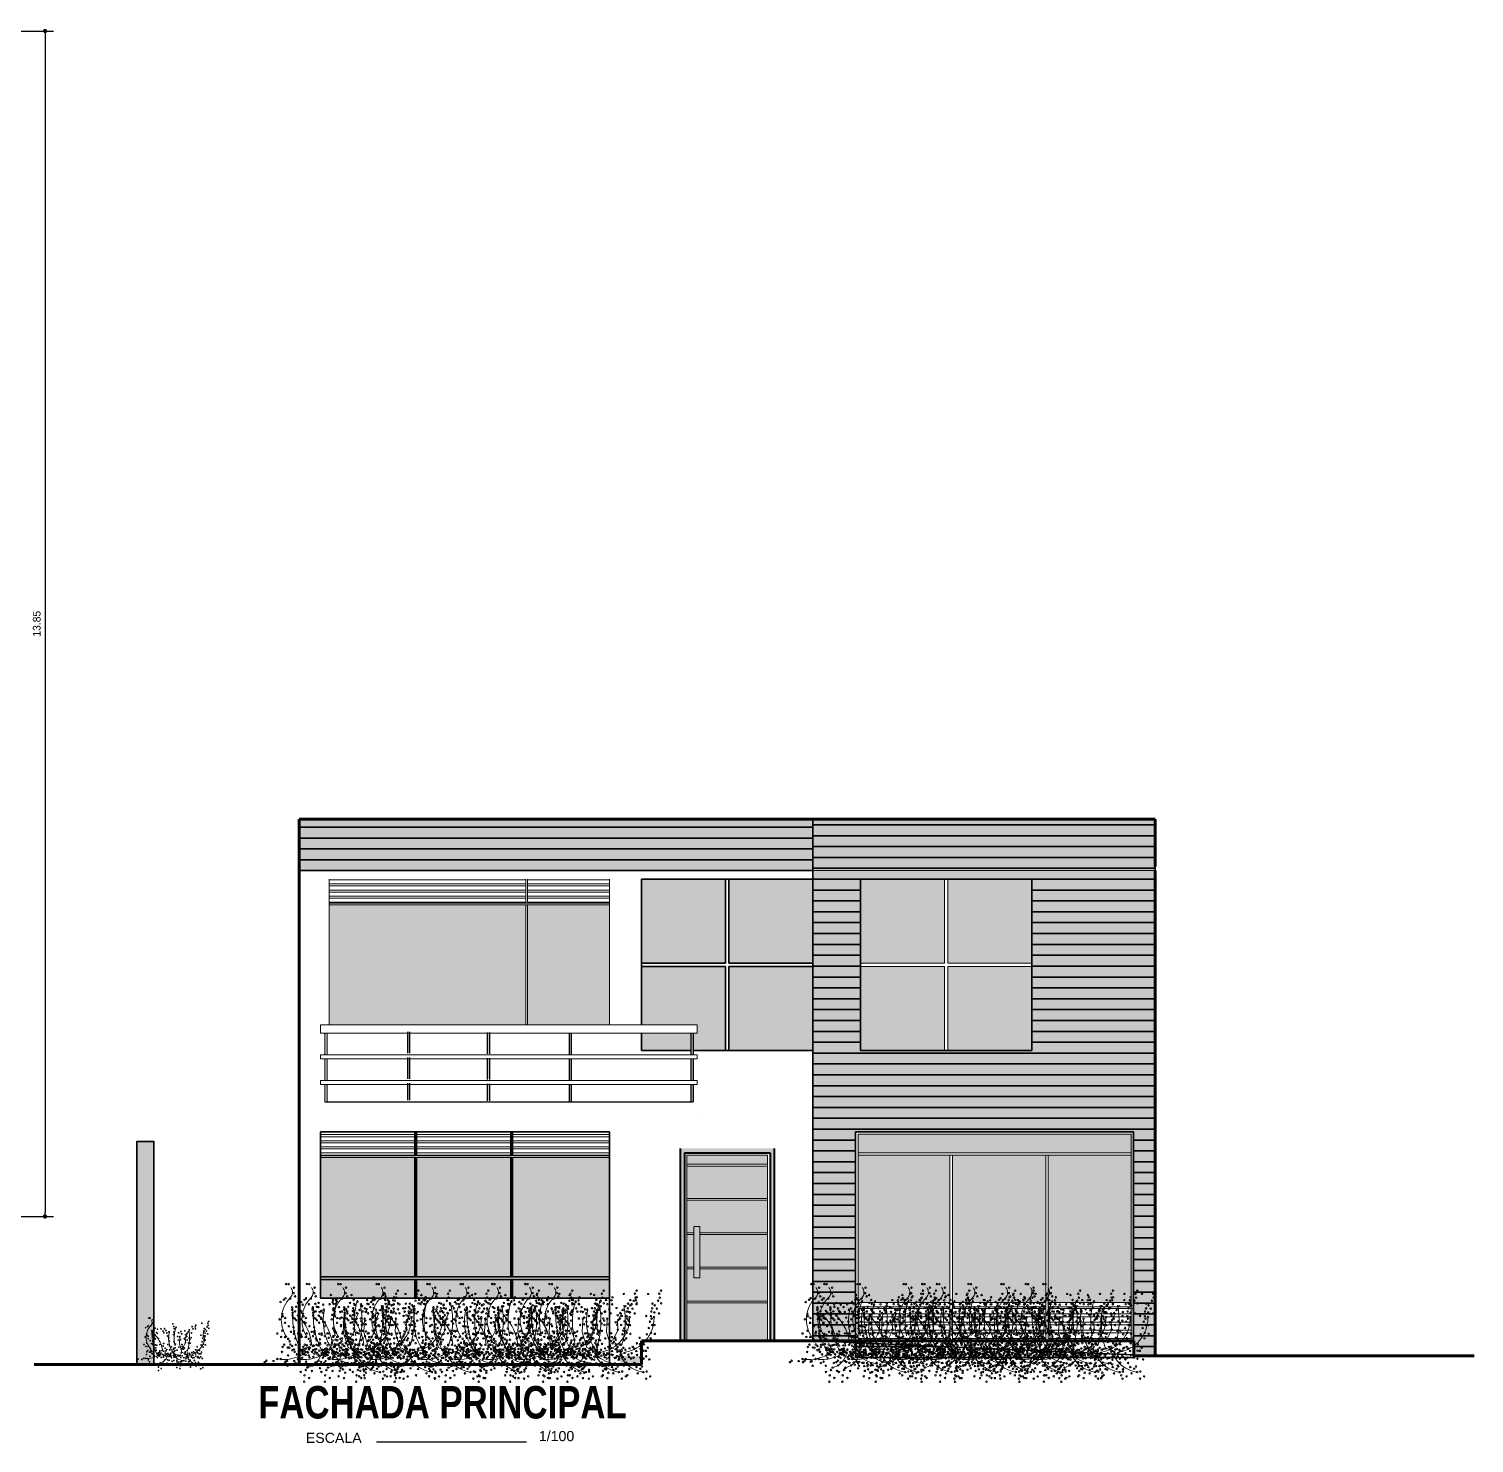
# Model space of a CAD drawing. Header units: millimetres. Extents: x 971.3 to 1010.6, y 593 to 619.8.
# Drawn here: x 993.72 to 1010.6, y 593.7 to 610.22 of the extents above; entities that cross this region are included whole.
import ezdxf
from ezdxf.enums import TextEntityAlignment as Align

# ---------------------------------------------------------------- set-up
doc = ezdxf.new("R2010")
doc.units = ezdxf.units.MM
doc.linetypes.add('ACAD_ISO10W100', pattern=[18.5, 12, -3, 0.5, -3])
for name, color, linetype, lineweight in [('csco', 7, 'Continuous', 70), ('paredes', 123, 'Continuous', 18), ('PUERTAS MADERA', 37, 'Continuous', 13), ('trama 1', 252, 'Continuous', 15), ('vegetacion', 108, 'Continuous', 18), ('vidrios', 251, 'Continuous', 9), ('www.dwgfree.com', 7, 'Continuous', 70)]:
    doc.layers.add(name, color=color, linetype=linetype, lineweight=lineweight)
doc.layers.add('HATCH', color=255, linetype='Continuous', lineweight=5, plot=False)
doc.styles.add('ROUND3', font='swisse.ttf')
doc.styles.get("Standard").update_dxf_attribs({"font": 'stylu.ttf'})
doc.styles.add('TALLER', font='')
doc.styles.get('TALLER').set_extended_font_data('Haettenschweiler', bold=True)
doc.dimstyles.new('1-75', dxfattribs={"dimtxt": 0.09, "dimasz": 0.05, "dimexe": 0.1, "dimexo": 0.1, "dimgap": 0.05, "dimtad": 1, "dimzin": 4, "dimdsep": 46, "dimtxsty": 'Standard', "dimblk": 'DOT', "dimcen": 0.09, "dimclrd": 250, "dimclre": 250, "dimclrt": 7, "dimaunit": 1, "dimazin": 0, "dimtfac": 1, "dimtix": 1, "dimtmove": 1, "dimatfit": 3, "dimfxl": 0.5, "dimtolj": 1, "dimtzin": 0, "dimarcsym": 0})
pattern_1 = [(0, (7.125705, 13.65848), (2e-17, 0.0714375), []), (0, (7.14952, 13.63467), (2e-17, 0.0714375), [])]

# ---------------------------------------------------------------- blocks, each defined once
blk = doc.blocks.new('G2')
blk.add_circle((0, 0), 0.0183)
blk = doc.blocks.new('TREEH13')
at = {"color": 42}
for p, q in [((-0.607, -0.135), (-0.395, -0.231)), ((-0.395, -0.231), (-0.26, -0.597)), ((-0.414, -0.405), (-0.53, -0.655)), ((-0.53, -0.655), (-0.511, -0.867)), ((-0.26, -0.597), (-0.26, -0.906)), ((-0.511, -0.867), (-0.607, -1.079))]:
    blk.add_line(p, q, dxfattribs=at)
for centre, radius, start, end in [((-1.25, -0.381), 0.711, 25.2834, 84.7684), ((-0.54, -0.606), 0.763, 43.8605, 84.8872), ((0.712, -0.138), 0.475, 109.9855, 172.6576), ((1.185, -0.735), 0.875, 83.6059, 131.2667), ((-0.852, -1.034), 1.847, 357.4006, 34.7669), ((-0.555, -0.957), 0.843, 102.7864, 183.0308), ((1.251, -0.79), 1.957, 165.7493, 194.2507), ((-0.951, -0.9), 1.193, 349.475, 46.185), ((1.614, -0.095), 1.135, 188.8586, 226.9675), ((-1.656, -0.935), 1.647, 344.7348, 15.2652), ((0.504, -0.863), 0.758, 318.2464, 37.1693), ((1.211, -1.493), 0.188, 138.2464, 221.7536)]:
    blk.add_arc(centre, radius, start, end, dxfattribs=at)
for p in [(-1.378, 0.424), (-1.282, 0.482), (-1.07, 0.366), (-0.819, 0.424), (-0.357, 0.385), (-0.337, 0.52), (-0.222, 0.347), (-0.202, 0.482), (0.453, 0.385), (0.511, 0.559), (0.603, 0.371), (0.627, 0.655), (0.627, 0.501), (0.723, 0.424), (-1.333, 0.012), (-1.282, 0.308), (-1.205, 0.327), (-1.194, 0), (-1.166, 0.193), (-1.128, 0.25), (-1.031, 0.212), (-0.973, 0.116), (-0.95, -0.012), (-0.892, 0.012), (-0.858, 0.27), (-0.781, 0.116), (-0.723, 0.193), (-0.695, -0.012), (-0.588, 0.173), (-0.588, 0.058), (-0.498, 0.151), (-0.491, 0.019), (-0.472, 0.308), (-0.406, 0.197), (-0.357, 0.212), (-0.357, 0.019), (-0.299, 0.308), (-0.279, 0.231), (-0.202, 0.231), (-0.183, 0.154), (-0.048, 0.173), (-0.048, 0.019), (0.029, 0.212), (0.068, 0.058), (0.145, 0), (0.164, 0.173), (0.183, 0), (0.241, 0.154), (0.26, 0.308), (0.299, 0), (0.376, 0.173), (0.434, 0.25), (0.434, 0.038), (0.53, 0.058), (0.569, 0.308), (0.626, 0), (0.704, 0.077), (0.839, 0), (0.858, 0.212), (1.051, 0.289), (1.051, 0.038), (1.109, 0.193), (1.224, 0.135), (1.31, 0.139), (1.398, 0.193), (1.571, 0.193), (1.61, 0.231), (-1.282, -0.27), (-1.252, -0.058), (-1.243, -0.193), (-1.186, -0.193), (-1.186, -0.347), (-1.136, -0.058), (-1.113, -0.023), (-1.108, -0.231), (-1.089, -0.347), (-1.031, -0.081), (-1.012, -0.366), (-1.008, -0.174), (-0.954, -0.231), (-0.916, -0.27), (-0.896, -0.116), (-0.839, -0.019), (-0.839, -0.231), (-0.819, -0.077), (-0.742, -0.193), (-0.723, -0.116), (-0.646, -0.077), (-0.646, -0.193), (-0.626, -0.308), (-0.626, -0.127), (-0.588, -0.019), (-0.549, -0.135), (-0.545, -0.255), (-0.53, -0.193), (-0.453, -0.366), (-0.414, -0.058), (-0.357, -0.193), (-0.318, -0.077), (-0.279, -0.039), (-0.222, -0.077), (-0.164, -0.019), (-0.164, -0.308), (-0.116, -0.104), (-0.093, -0.046), (-0.087, -0.058), (-0.07, -0.278), (-0.067, -0.289), (-0.058, -0.116), (-0.046, -0.22), (-0.029, -0.058), (-0.012, -0.151), (0, -0.324), (0.029, -0.212), (0.087, -0.019), (0.104, -0.151), (0.125, -0.077), (0.145, -0.039), (0.162, -0.093), (0.164, -0.308), (0.232, -0.139), (0.241, -0.058), (0.299, -0.116), (0.299, -0.308), (0.336, -0.243), (0.348, -0.058), (0.371, -0.151), (0.376, -0.366), (0.415, -0.039), (0.434, -0.231), (0.473, -0.077), (0.511, -0.251), (0.55, -0.135), (0.569, -0.058), (0.591, -0.069), (0.607, -0.231), (0.627, -0.154), (0.649, -0.081), (0.665, -0.019), (0.665, -0.135), (0.704, -0.039), (0.704, -0.116), (0.742, -0.116), (0.781, -0.251), (0.8, -0.366), (0.877, -0.231), (0.897, -0.058), (0.916, -0.116), (0.955, -0.096), (0.962, -0.197), (1.008, -0.232), (1.031, -0.151), (1.032, -0.308), (1.07, -0.154), (1.07, -0.366), (1.159, -0.22), (1.194, -0.162), (1.205, -0.039), (-1.436, -0.617), (-1.34, -0.501), (-1.34, -0.636), (-1.243, -0.597), (-1.07, -0.501), (-0.742, -0.655), (-0.704, -0.424), (-0.665, -0.655), (-0.53, -0.674), (-0.491, -0.424), (-0.395, -0.482), (-0.376, -0.385), (-0.376, -0.578), (-0.241, -0.443), (-0.087, -0.578), (-0.081, -0.405), (-0.012, -0.382), (-0.009, -0.674), (0.087, -0.443), (0.183, -0.482), (0.203, -0.713), (0.26, -0.54), (0.453, -0.578), (0.473, -0.462), (0.627, -0.52), (0.762, -0.482), (0.82, -0.501), (0.897, -0.385), (0.935, -0.501), (0.935, -0.559), (0.955, -0.655), (1.012, -0.54), (1.07, -0.674), (1.147, -0.405), (1.224, -0.559), (1.244, -0.405), (1.34, -0.482), (-1.417, -0.829), (-1.398, -1.021), (-1.359, -0.829), (-1.34, -0.983), (-1.321, -1.041), (-1.301, -0.906), (-1.282, -0.751), (-1.205, -1.041), (-0.781, -0.906), (-0.723, -0.829), (-0.684, -0.886), (-0.607, -0.79), (-0.569, -0.944), (-0.53, -0.906), (-0.511, -0.79), (-0.511, -1.021), (-0.472, -0.848), (-0.337, -1.06), (-0.299, -0.79), (-0.26, -0.925), (-0.202, -0.771), (-0.164, -0.925), (0.029, -1.002), (0.241, -0.829), (0.299, -0.925), (0.338, -1.06), (0.473, -1.06), (0.704, -0.79), (0.762, -1.021), (0.8, -0.867), (0.8, -1.06), (0.839, -0.771), (0.858, -0.944), (0.897, -0.829), (0.935, -0.867), (0.935, -1.041), (0.974, -0.886), (0.993, -0.944), (0.993, -1.002), (1.167, -0.751), (1.167, -0.867), (1.224, -0.906), (1.244, -0.963), (1.302, -0.829), (-1.552, -1.368), (-1.513, -1.118), (-1.455, -1.233), (-1.398, -1.137), (-1.398, -1.31), (-1.34, -1.233), (-1.34, -1.349), (-1.321, -1.156), (-0.954, -1.31), (-0.935, -1.407), (-0.839, -1.31), (-0.8, -1.407), (-0.781, -1.118), (-0.684, -1.252), (-0.626, -1.156), (-0.569, -1.079), (-0.472, -1.195), (-0.299, -1.156), (-0.202, -1.098), (-0.067, -1.33), (0.01, -1.118), (0.01, -1.272), (0.029, -1.368), (0.241, -1.118), (0.376, -1.175), (0.453, -1.252), (0.511, -1.137), (0.607, -1.233), (0.762, -1.214), (0.877, -1.252), (0.916, -1.156), (0.955, -1.407), (1.012, -1.079), (1.012, -1.137), (1.07, -1.349), (1.186, -1.349), (1.224, -1.31), (1.302, -1.252), (-1.533, -1.676), (-1.513, -1.503), (-1.494, -1.599), (-1.475, -1.426), (-1.224, -1.58), (-0.954, -1.484), (0.087, -1.484), (0.993, -1.484), (0.993, -1.619), (1.128, -1.696), (1.186, -1.696)]:
    blk.add_blockref('G2', p)
blk = doc.blocks.new('_Dot')
at = {"color": 0, "linetype": 'ByBlock', "lineweight": -2}
blk.add_line((-0.5, 0), (-1, 0), dxfattribs=at)
at = {"color": 0, "linetype": 'ByBlock', "const_width": 0.5}
blk.add_lwpolyline([(-0.25, 0, 1), (0.25, 0, 1)], format="xyb", close=True, dxfattribs=at)
blk = doc.blocks.new('*D114')
at = {"layer": 'Defpoints', "color": 0, "lineweight": 35, "transparency": 16777216}
for p in [(993.173, 610.197), (993.173, 596.347), (993.906, 596.347)]:
    blk.add_point(p, dxfattribs=at)
at = {"layer": 'www.dwgfree.com', "color": 250, "linetype": 'ACAD_ISO10W100', "lineweight": -2, "transparency": 16777216}
for p, q in [((993.273, 610.197), (994.006, 610.197)), ((993.273, 596.347), (994.006, 596.347))]:
    blk.add_line(p, q, dxfattribs=at)
at = {"layer": 'www.dwgfree.com', "color": 250, "lineweight": -2, "transparency": 16777216}
blk.add_line((993.906, 610.147), (993.906, 596.397), dxfattribs=at)
at = {"layer": 'www.dwgfree.com', "color": 250, "lineweight": -2, "transparency": 16777216, "xscale": 0.05, "yscale": 0.05, "zscale": 0.05}
for p, rotation in [((993.906, 610.197), 90), ((993.906, 596.347), 270)]:
    blk.add_blockref('_Dot', p, dxfattribs=dict(at, rotation=rotation))
at = {"layer": 'www.dwgfree.com', "color": 7, "lineweight": 35, "transparency": 16777216, "insert": (993.809, 603.272), "char_height": 0.09, "attachment_point": 5, "rotation": 90}
blk.add_mtext('\\A1;13.85 ', dxfattribs=at)

msp = doc.modelspace()

# ---------------------------------------------------------------- hatches: boundary and pattern name
h = msp.add_hatch(color=49)
h.set_gradient(color1=(89, 69, 39), color2=(129, 92, 59), tint=1)
h.paths.add_polyline_path([(996.874, 600.987), (1002.873, 600.987), (1002.873, 600.387), (996.874, 600.387)])
h = msp.add_hatch(color=49)
h.set_gradient(color1=(89, 69, 39), color2=(129, 92, 59), tint=1)
h.paths.add_polyline_path([(1006.873, 600.987), (1002.873, 600.987), (1002.873, 594.892), (1003.373, 594.892), (1003.373, 597.337), (1006.593, 597.337), (1006.593, 594.892), (1006.623, 594.717), (1006.873, 594.717)])
h.paths.add_polyline_path([(1003.431, 600.287), (1005.431, 600.287), (1005.431, 598.287), (1003.431, 598.287)], flags=16)
at = {"lineweight": 30}
h = msp.add_hatch(color=138, dxfattribs=at)
h.set_gradient(color1=(0, 76, 97), color2=(0, 28, 36), one_color=1, tint=0.07, name='INVCYLINDER')
h.paths.add_polyline_path([(997.199, 598.487), (997.174, 598.487), (997.174, 598.237), (997.199, 598.237)])
h.paths.add_polyline_path([(997.199, 598.187), (997.174, 598.187), (997.174, 597.937), (997.199, 597.937)])
h.paths.add_polyline_path([(997.199, 597.887), (997.174, 597.887), (997.174, 597.687), (997.199, 597.687)])
at = {"lineweight": 20, "true_color": 0x004c61}
h = msp.add_hatch(color=138, dxfattribs=at)
h.set_gradient(color1=(0, 76, 97), color2=(0, 28, 36), one_color=1, tint=0.07, name='INVCYLINDER')
h.paths.add_polyline_path([(998.166, 598.504), (998.141, 598.504), (998.141, 598.254), (998.166, 598.254)])
h.paths.add_polyline_path([(998.166, 598.204), (998.141, 598.204), (998.141, 597.954), (998.166, 597.954)])
h.paths.add_polyline_path([(998.166, 597.904), (998.141, 597.904), (998.141, 597.704), (998.166, 597.704)])
h = msp.add_hatch(color=138, dxfattribs=at)
h.set_gradient(color1=(0, 76, 97), color2=(0, 28, 36), one_color=1, tint=0.07, name='INVCYLINDER')
h.paths.add_polyline_path([(999.099, 598.498), (999.074, 598.498), (999.074, 598.248), (999.099, 598.248)])
h.paths.add_polyline_path([(999.099, 598.198), (999.074, 598.198), (999.074, 597.948), (999.099, 597.948)])
h.paths.add_polyline_path([(999.099, 597.898), (999.074, 597.898), (999.074, 597.698), (999.099, 597.698)])
h = msp.add_hatch(color=138, dxfattribs=at)
h.set_gradient(color1=(0, 76, 97), color2=(0, 28, 36), one_color=1, tint=0.07, name='INVCYLINDER')
h.paths.add_polyline_path([(1000.055, 598.487), (1000.03, 598.487), (1000.03, 598.237), (1000.055, 598.237)])
h.paths.add_polyline_path([(1000.055, 598.187), (1000.03, 598.187), (1000.03, 597.937), (1000.055, 597.937)])
h.paths.add_polyline_path([(1000.055, 597.887), (1000.03, 597.887), (1000.03, 597.687), (1000.055, 597.687)])
h = msp.add_hatch(color=138, dxfattribs=at)
h.set_gradient(color1=(0, 76, 97), color2=(0, 28, 36), one_color=1, tint=0.07, name='INVCYLINDER')
h.paths.add_polyline_path([(1001.474, 598.487), (1001.449, 598.487), (1001.449, 598.237), (1001.474, 598.237)])
h.paths.add_polyline_path([(1001.474, 598.187), (1001.449, 598.187), (1001.449, 597.937), (1001.474, 597.937)])
h.paths.add_polyline_path([(1001.474, 597.887), (1001.449, 597.887), (1001.449, 597.687), (1001.474, 597.687)])
at = {"layer": 'HATCH'}
h = msp.add_hatch(color=19, dxfattribs=at)
h.set_gradient(color1=(68, 42, 34), color2=(85, 63, 42), tint=1)
h.paths.add_polyline_path([(1002.343, 596.136), (1001.555, 596.136), (1001.555, 595.756), (1002.343, 595.756)])
h.paths.add_polyline_path([(1002.343, 596.536), (1001.403, 596.536), (1001.403, 596.156), (1001.485, 596.156), (1001.485, 596.229), (1001.555, 596.229), (1001.555, 596.156), (1002.343, 596.156)])
h.paths.add_polyline_path([(1002.343, 596.936), (1001.403, 596.936), (1001.403, 596.556), (1002.343, 596.556)])
h.paths.add_polyline_path([(1002.343, 597.062), (1001.403, 597.062), (1001.403, 596.956), (1002.343, 596.956)])
h.paths.add_polyline_path([(1001.485, 596.136), (1001.403, 596.136), (1001.403, 595.756), (1001.485, 595.756)])
h.paths.add_polyline_path([(1002.343, 595.736), (1001.555, 595.736), (1001.555, 595.629), (1001.485, 595.629), (1001.485, 595.736), (1001.403, 595.736), (1001.403, 595.356), (1002.343, 595.356)])
h.paths.add_polyline_path([(1002.343, 595.336), (1001.403, 595.336), (1001.403, 594.892), (1002.343, 594.892)])
msp.add_hatch(color=19, dxfattribs=at).paths.add_polyline_path([(1000.873, 594.717), (1000.621, 594.717), (1000.621, 594.617), (1000.873, 594.617)])
at = {"layer": 'paredes', "lineweight": 40, "true_color": 0xe6e4b8}
msp.add_hatch(color=254, dxfattribs=at).paths.add_polyline_path([(1002.423, 597.142), (1001.323, 597.142), (1001.323, 594.892), (1001.373, 594.892), (1001.373, 597.092), (1002.373, 597.092), (1002.373, 594.892), (1002.423, 594.892)])
at = {"layer": 'PUERTAS MADERA'}
h = msp.add_hatch(dxfattribs=at)
h.set_pattern_fill('ANSI32', color=256, scale=0.0075, angle=315, style=0)
h.set_pattern_definition(pattern_1)
h.paths.add_polyline_path([(999.52, 600.006), (999.52, 600.287), (997.224, 600.287), (997.224, 600.006)])
h.paths.add_polyline_path([(1000.499, 600.006), (1000.499, 600.287), (999.54, 600.287), (999.54, 600.006)])
h = msp.add_hatch(dxfattribs=at)
h.set_pattern_fill('ANSI32', color=256, scale=0.0075, angle=315, style=0)
h.set_pattern_definition(pattern_1)
h.paths.add_polyline_path([(998.224, 597.056), (998.224, 597.337), (997.124, 597.337), (997.124, 597.056)])
h.paths.add_polyline_path([(999.344, 597.056), (999.344, 597.337), (998.461, 597.337), (998.244, 597.337), (998.244, 597.056)])
h.paths.add_polyline_path([(1000.499, 597.056), (1000.499, 597.337), (999.364, 597.337), (999.364, 597.056)])
h = msp.add_hatch(dxfattribs=at)
h.set_pattern_fill('ANSI32', color=256, scale=0.01, angle=315, style=0)
h.set_pattern_definition([(0, (7.125705, 12.27744), (2e-17, 0.09525), []), (0, (7.157455, 12.24569), (2e-17, 0.09525), [])])
h.paths.add_polyline_path([(1003.403, 595.292), (1003.403, 594.892), (1004.473, 594.892), (1004.473, 595.292)])
h.paths.add_polyline_path([(1004.503, 595.292), (1004.503, 594.892), (1005.593, 594.892), (1005.593, 595.292)])
h.paths.add_polyline_path([(1005.623, 595.292), (1005.623, 594.892), (1006.593, 594.892), (1006.593, 595.292)])
at = {"layer": 'vidrios'}
h = msp.add_hatch(color=151, dxfattribs=at)
h.set_gradient(color1=(170, 196, 243), color2=(224, 233, 251), rotation=180, one_color=1, tint=0.93)
h.paths.add_polyline_path([(1001.853, 600.287), (1001.624, 600.287), (1000.873, 600.287), (1000.873, 599.307), (1001.853, 599.307)])
h.paths.add_polyline_path([(1002.873, 600.287), (1001.893, 600.287), (1001.893, 599.307), (1002.873, 599.307)])
h.paths.add_polyline_path([(1002.873, 599.267), (1001.893, 599.267), (1001.893, 598.287), (1002.873, 598.287)])
h.paths.add_polyline_path([(1001.853, 599.267), (1000.873, 599.267), (1000.873, 598.587), (1001.524, 598.587), (1001.524, 598.487), (1001.474, 598.487), (1001.474, 598.287), (1001.853, 598.287)])
h.paths.add_polyline_path([(1001.449, 598.487), (1000.873, 598.487), (1000.873, 598.287), (1001.449, 598.287)], flags=16)
h = msp.add_hatch(color=151, dxfattribs=at)
h.set_gradient(color1=(170, 196, 243), color2=(224, 233, 251), rotation=180, one_color=1, tint=0.93)
h.paths.add_polyline_path([(1004.411, 599.267), (1003.431, 599.267), (1003.431, 598.287), (1004.411, 598.287)])
h.paths.add_polyline_path([(1004.411, 600.287), (1003.431, 600.287), (1003.431, 599.307), (1004.411, 599.307)])
h.paths.add_polyline_path([(1005.431, 600.287), (1004.451, 600.287), (1004.451, 599.307), (1005.431, 599.307)])
h.paths.add_polyline_path([(1005.431, 599.267), (1004.451, 599.267), (1004.451, 598.287), (1005.431, 598.287)])
h = msp.add_hatch(color=151, dxfattribs=at)
h.set_gradient(color1=(170, 196, 243), color2=(224, 233, 251), rotation=180, one_color=1, tint=0.93)
h.paths.add_polyline_path([(999.52, 599.986), (997.224, 599.986), (997.224, 598.587), (999.52, 598.587)])
h.paths.add_polyline_path([(999.54, 598.587), (1000.499, 598.587), (1000.499, 599.986), (999.54, 599.986)])
h = msp.add_hatch(color=151, dxfattribs=at)
h.set_gradient(color1=(170, 196, 243), color2=(224, 233, 251), rotation=180, one_color=1, tint=0.93)
h.paths.add_polyline_path([(1005.593, 597.062), (1004.503, 597.062), (1004.503, 595.342), (1005.593, 595.342)])
h.paths.add_polyline_path([(1003.403, 595.342), (1004.473, 595.342), (1004.473, 597.062), (1003.403, 597.062)])
h.paths.add_polyline_path([(1006.593, 597.092), (1006.593, 597.307), (1003.403, 597.307), (1003.403, 597.092)])
h.paths.add_polyline_path([(1005.623, 595.342), (1006.593, 595.342), (1006.593, 597.062), (1005.623, 597.062)])
h = msp.add_hatch(color=151, dxfattribs=at)
h.set_gradient(color1=(170, 196, 243), color2=(224, 233, 251), rotation=180, one_color=1, tint=0.93)
h.paths.add_polyline_path([(998.224, 597.036), (997.124, 597.036), (997.124, 595.642), (998.224, 595.642)])
h.paths.add_polyline_path([(999.344, 597.036), (998.244, 597.036), (998.244, 595.642), (999.344, 595.642)])
h.paths.add_polyline_path([(1000.499, 597.036), (999.364, 597.036), (999.364, 595.642), (1000.499, 595.642)])
h.paths.add_polyline_path([(1000.499, 595.392), (1000.499, 595.612), (999.364, 595.612), (999.364, 595.392)])
h.paths.add_polyline_path([(998.244, 595.612), (998.244, 595.392), (999.344, 595.392), (999.344, 595.612)])
h.paths.add_polyline_path([(997.124, 595.612), (997.124, 595.392), (998.224, 595.392), (998.224, 595.612)])
h = msp.add_hatch(color=251, dxfattribs=at)
h.set_gradient(color1=(91, 91, 91), color2=(18, 18, 18), rotation=180, one_color=1, tint=0.07)
h.paths.add_polyline_path([(1001.555, 596.229), (1001.485, 596.229), (1001.485, 595.629), (1001.555, 595.629)])
at = {"layer": 'www.dwgfree.com', "lineweight": 35}
h = msp.add_hatch(dxfattribs=at)
h.set_pattern_fill('LINE', color=256, scale=0.04, style=0, double=1)
h.set_pattern_definition([(0, (996.87353, 600.38665), (0, 0.127), [])])
h.paths.add_polyline_path([(996.874, 600.987), (1002.873, 600.987), (1002.873, 600.387), (996.874, 600.387)])
h = msp.add_hatch(dxfattribs=at)
h.set_pattern_fill('LINE', color=256, scale=0.04, style=0, double=1)
h.set_pattern_definition([(0, (1002.87288, 594.69946), (0, 0.127), [])])
h.paths.add_polyline_path([(1006.873, 600.987), (1002.873, 600.987), (1002.873, 594.892), (1006.873, 594.717)])
h.paths.add_polyline_path([(1003.431, 600.287), (1005.431, 600.287), (1005.431, 598.287), (1003.431, 598.287)], flags=16)
h.paths.add_polyline_path([(1003.373, 597.337), (1006.617, 597.337), (1006.617, 594.699), (1003.373, 594.699)])
msp.add_hatch(color=256, dxfattribs=at).paths.add_polyline_path([(995.177, 594.617), (994.976, 594.617), (994.976, 597.222), (995.177, 597.222)])

# ---------------------------------------------------------------- linework, layer by layer
at = {"color": 24, "lineweight": 15}
msp.add_line((997.224, 598.587), (997.224, 600.287), dxfattribs=at)
at = {"color": 7, "lineweight": 15}
for p, q in [((999.52, 600.287), (999.52, 600.006)), ((999.54, 600.287), (999.54, 600.006)), ((1004.411, 599.307), (1004.411, 600.287)), ((1004.451, 599.307), (1004.451, 600.287)), ((997.224, 600.006), (1000.499, 600.006)), ((997.224, 599.986), (1000.499, 599.986)), ((999.52, 599.986), (999.52, 598.587)), ((999.54, 599.986), (999.54, 598.587)), ((1003.431, 599.307), (1004.411, 599.307)), ((1003.431, 599.267), (1004.411, 599.267)), ((1004.411, 598.287), (1004.411, 599.267)), ((1004.451, 599.307), (1005.431, 599.307)), ((1004.451, 599.267), (1005.431, 599.267)), ((1004.451, 598.287), (1004.451, 599.267)), ((997.124, 597.056), (1000.499, 597.056)), ((997.124, 597.036), (1000.499, 597.036)), ((1003.403, 597.092), (1006.593, 597.092)), ((1003.403, 597.062), (1006.593, 597.062))]:
    msp.add_line(p, q, dxfattribs=at)
at = {"color": 138, "lineweight": 20}
msp.add_line((1000.499, 600.287), (1000.499, 598.587), dxfattribs=at)
at = {"color": 138, "lineweight": 20, "true_color": 0x004c61}
for p, q in [((997.174, 598.487), (997.174, 598.237)), ((997.199, 598.487), (997.199, 598.237)), ((997.174, 598.187), (997.174, 597.937)), ((997.199, 598.187), (997.199, 597.937)), ((997.174, 597.887), (997.174, 597.687)), ((997.199, 597.887), (997.199, 597.687))]:
    msp.add_line(p, q, dxfattribs=at)
at = {"color": 138, "lineweight": 30, "true_color": 0x004c61}
for p, q in [((998.141, 598.254), (998.141, 598.504)), ((998.166, 598.254), (998.166, 598.504)), ((999.074, 598.248), (999.074, 598.498)), ((999.099, 598.248), (999.099, 598.498)), ((1000.03, 598.237), (1000.03, 598.487)), ((1000.055, 598.237), (1000.055, 598.487)), ((1001.449, 598.487), (1001.449, 598.237)), ((1001.474, 598.487), (1001.474, 598.237)), ((998.141, 597.954), (998.141, 598.204)), ((998.166, 597.954), (998.166, 598.204)), ((999.074, 597.948), (999.074, 598.198)), ((999.099, 597.948), (999.099, 598.198)), ((1000.03, 597.937), (1000.03, 598.187)), ((1000.055, 597.937), (1000.055, 598.187)), ((1001.449, 598.187), (1001.449, 597.937)), ((1001.474, 598.187), (1001.474, 597.937)), ((998.141, 597.704), (998.141, 597.904)), ((998.166, 597.704), (998.166, 597.904)), ((999.074, 597.698), (999.074, 597.898)), ((999.099, 597.698), (999.099, 597.898)), ((1000.03, 597.687), (1000.03, 597.887)), ((1000.055, 597.687), (1000.055, 597.887)), ((1001.449, 597.887), (1001.449, 597.687)), ((1001.474, 597.887), (1001.474, 597.687))]:
    msp.add_line(p, q, dxfattribs=at)
at = {"color": 49}
for p, q in [((997.174, 597.687), (1001.474, 597.687)), ((1001.524, 597.487), (1001.524, 597.487))]:
    msp.add_line(p, q, dxfattribs=at)
msp.add_line((997.775, 593.714), (999.529, 593.714))
at = {"layer": 'csco', "lineweight": 100}
for p, q in [((1000.873, 594.892), (1006.623, 594.892)), ((1000.873, 594.892), (1000.873, 594.617)), ((1006.623, 594.892), (1006.623, 594.717)), ((1006.623, 594.717), (1010.597, 594.717)), ((993.778, 594.617), (1000.873, 594.617))]:
    msp.add_line(p, q, dxfattribs=at)
at = {"layer": 'HATCH', "color": 19}
for p, q in [((1002.873, 594.892), (1002.873, 600.987)), ((1002.873, 598.287), (1002.873, 600.287)), ((1003.431, 598.287), (1003.431, 600.287)), ((1005.431, 598.287), (1005.431, 600.287)), ((1003.431, 598.287), (1005.431, 598.287)), ((1003.373, 597.337), (1006.623, 597.337)), ((1003.373, 594.892), (1003.373, 597.337)), ((1006.623, 597.337), (1006.623, 594.717))]:
    msp.add_line(p, q, dxfattribs=at)
msp.add_lwpolyline([(996.874, 600.987), (1006.873, 600.987), (1006.873, 600.387), (996.874, 600.387)], close=True, dxfattribs=at)
at = {"layer": 'paredes', "color": 254, "lineweight": 40, "true_color": 0xe6e4b8}
for p, q in [((1001.323, 597.142), (1001.323, 594.892)), ((1001.373, 597.092), (1001.373, 594.892)), ((1001.373, 597.092), (1002.373, 597.092)), ((1002.373, 597.092), (1002.373, 594.892)), ((1002.423, 597.142), (1002.423, 594.892))]:
    msp.add_line(p, q, dxfattribs=at)
at = {"layer": 'PUERTAS MADERA'}
for p, q in [((1003.431, 600.287), (1005.431, 600.287)), ((997.124, 598.587), (997.124, 598.487)), ((997.124, 598.587), (1001.524, 598.587)), ((1001.524, 598.587), (1001.524, 598.487)), ((997.124, 598.487), (1001.524, 598.487)), ((997.124, 598.237), (1001.524, 598.237)), ((997.124, 598.237), (997.124, 598.187)), ((1001.524, 598.237), (1001.524, 598.187)), ((997.124, 598.187), (1001.524, 598.187)), ((997.124, 597.937), (1001.524, 597.937)), ((997.124, 597.937), (997.124, 597.887)), ((997.124, 597.887), (1001.524, 597.887)), ((1001.524, 597.937), (1001.524, 597.887)), ((1003.403, 597.307), (1006.593, 597.307)), ((1003.403, 594.892), (1003.403, 597.307)), ((1006.593, 597.307), (1006.593, 594.892)), ((1001.403, 597.062), (1001.403, 594.892)), ((1001.403, 597.062), (1002.343, 597.062)), ((1002.343, 597.062), (1002.343, 594.892)), ((1004.473, 597.062), (1004.473, 594.892)), ((1004.503, 597.062), (1004.503, 594.892)), ((1005.593, 597.062), (1005.593, 594.892)), ((1005.623, 597.062), (1005.623, 594.892)), ((1003.403, 595.342), (1004.473, 595.342)), ((1004.503, 595.342), (1005.593, 595.342)), ((1005.623, 595.342), (1006.593, 595.342)), ((1003.403, 595.292), (1004.473, 595.292)), ((1004.503, 595.292), (1005.593, 595.292)), ((1005.623, 595.292), (1006.593, 595.292))]:
    msp.add_line(p, q, dxfattribs=at)
at = {"layer": 'trama 1'}
for p, q in [((1002.343, 596.956), (1001.403, 596.956)), ((1002.343, 596.936), (1001.403, 596.936)), ((1002.343, 596.556), (1001.403, 596.556)), ((1002.343, 596.536), (1001.403, 596.536)), ((1001.485, 596.156), (1001.403, 596.156)), ((1001.485, 596.136), (1001.403, 596.136)), ((1002.343, 596.156), (1001.555, 596.156)), ((1002.343, 596.136), (1001.555, 596.136)), ((1001.485, 595.756), (1001.403, 595.756)), ((1001.485, 595.736), (1001.403, 595.736)), ((1002.343, 595.756), (1001.555, 595.756)), ((1002.343, 595.736), (1001.555, 595.736)), ((1002.343, 595.356), (1001.403, 595.356)), ((1002.343, 595.336), (1001.403, 595.336))]:
    msp.add_line(p, q, dxfattribs=at)
msp.add_lwpolyline([(1001.555, 596.229), (1001.485, 596.229), (1001.485, 595.629), (1001.555, 595.629), (1001.555, 596.229)], dxfattribs=at)
at = {"layer": 'www.dwgfree.com', "color": 19}
for p, q in [((996.874, 600.987), (996.874, 597.487)), ((996.874, 600.987), (1000.873, 600.987)), ((1002.873, 600.987), (1006.873, 600.987)), ((1006.873, 600.987), (1006.873, 600.437)), ((1006.873, 600.387), (1006.873, 594.717)), ((996.874, 597.487), (996.874, 594.617))]:
    msp.add_line(p, q, dxfattribs=at)
at = {"layer": 'www.dwgfree.com', "color": 49}
msp.add_line((1002.873, 600.987), (1000.873, 600.987), dxfattribs=at)
at = {"layer": 'www.dwgfree.com', "lineweight": 35}
for p, q in [((1000.873, 600.287), (1002.873, 600.287)), ((1000.873, 598.587), (1000.873, 600.287)), ((1001.853, 599.307), (1001.853, 600.287)), ((1001.893, 599.307), (1001.893, 600.287)), ((1000.873, 599.307), (1001.853, 599.307)), ((1000.873, 599.267), (1001.853, 599.267)), ((1001.853, 598.287), (1001.853, 599.267)), ((1001.893, 599.307), (1002.873, 599.307)), ((1001.893, 598.287), (1001.893, 599.267)), ((1001.893, 599.267), (1002.873, 599.267)), ((1000.873, 598.287), (1000.873, 598.487)), ((1000.873, 598.287), (1001.449, 598.287)), ((1001.474, 598.287), (1002.873, 598.287)), ((997.124, 597.337), (997.124, 595.392)), ((997.124, 597.337), (1000.499, 597.337)), ((998.224, 597.337), (998.224, 597.056)), ((998.244, 597.337), (998.244, 597.056)), ((999.344, 597.337), (999.344, 597.056)), ((999.364, 597.337), (999.364, 597.056)), ((1000.499, 597.337), (1000.499, 594.617)), ((998.224, 597.036), (998.224, 595.642)), ((998.244, 597.036), (998.244, 595.642)), ((999.344, 597.036), (999.344, 595.642)), ((999.364, 597.036), (999.364, 595.642)), ((997.124, 595.642), (1000.499, 595.642)), ((997.124, 595.612), (1000.499, 595.612)), ((998.224, 595.612), (998.224, 595.392)), ((998.244, 595.612), (998.244, 595.392)), ((999.344, 595.612), (999.344, 595.392)), ((999.364, 595.612), (999.364, 595.392)), ((997.124, 595.392), (1000.499, 595.392))]:
    msp.add_line(p, q, dxfattribs=at)
for points in [[(996.874, 600.987), (1002.873, 600.987), (1002.873, 600.387), (996.874, 600.387)], [(996.874, 600.987), (1002.873, 600.987), (1002.873, 600.387), (996.874, 600.387)], [(1003.431, 600.287), (1005.431, 600.287), (1005.431, 598.287), (1003.431, 598.287)], [(995.177, 594.617), (994.976, 594.617), (994.976, 597.222), (995.177, 597.222)], [(1003.373, 597.337), (1006.617, 597.337), (1006.617, 594.699), (1003.373, 594.699)]]:
    msp.add_lwpolyline(points, close=True, dxfattribs=at)
msp.add_lwpolyline([(1006.873, 600.987), (1002.873, 600.987), (1002.873, 594.892), (1006.873, 594.717), (1006.873, 600.987)], dxfattribs=at)

# ---------------------------------------------------------------- block references
at = {"layer": 'vegetacion', "lineweight": 9, "rotation": 177.0500000000013}
for p, xscale, yscale, zscale in [((997.249, 594.715), 0.4799999999995971, 0.4799999999995971, 0.4799999999995971), ((997.49, 594.715), 0.4799999999995971, 0.4799999999995971, 0.4799999999995971), ((997.857, 594.715), 0.4799999999995971, 0.4799999999995971, 0.4799999999995971), ((998.306, 594.715), 0.4799999999995971, 0.4799999999995971, 0.4799999999995971), ((998.898, 594.715), 0.4799999999995971, 0.4799999999995971, 0.4799999999995971), ((999.287, 594.715), 0.4799999999995971, 0.4799999999995971, 0.4799999999995971), ((999.654, 594.715), 0.4799999999995971, 0.4799999999995971, 0.4799999999995971), ((1000.039, 594.715), 0.4799999999995971, 0.4799999999995971, 0.4799999999995971), ((1000.324, 594.715), 0.4799999999995971, 0.4799999999995971, 0.4799999999995971), ((1003.383, 594.715), 0.4799999999995971, 0.4799999999995971, 0.4799999999995971), ((1003.535, 594.715), 0.4799999999995971, 0.4799999999995971, 0.4799999999995971), ((1003.924, 594.715), 0.4799999999995971, 0.4799999999995971, 0.4799999999995971), ((1004.461, 594.715), 0.4799999999995971, 0.4799999999995971, 0.4799999999995971), ((1004.676, 594.715), 0.4799999999995971, 0.4799999999995971, 0.4799999999995971), ((1004.85, 594.715), 0.4799999999995971, 0.4799999999995971, 0.4799999999995971), ((1005.218, 594.715), 0.4799999999995971, 0.4799999999995971, 0.4799999999995971), ((1005.602, 594.715), 0.4799999999995971, 0.4799999999995971, 0.4799999999995971), ((1005.887, 594.715), 0.4799999999995971, 0.4799999999995971, 0.4799999999995971), ((1006.092, 594.715), 0.4799999999995971, 0.4799999999995971, 0.4799999999995971), ((995.4, 594.708), 0.2579395414120535, 0.2579395414120535, 0.2579395414120535)]:
    msp.add_blockref('TREEH13', p, dxfattribs=dict(at, xscale=xscale, yscale=yscale, zscale=zscale))

# ---------------------------------------------------------------- texts
for s, height, style, p in [('FACHADA PRINCIPAL', 0.37825, 'TALLER', (998.547, 594.176)), ('ESCALA', 0.1182, 'ROUND3', (997.278, 593.76)), ('1/100', 0.1182, 'ROUND3', (999.88, 593.783))]:
    msp.add_text(s, height=height, dxfattribs=dict(style=style)).set_placement(p, align=Align.MIDDLE)

# ---------------------------------------------------------------- dimensions: what is measured, and where the dimension line sits
at = {"layer": 'www.dwgfree.com', "lineweight": 35}
dim = msp.add_linear_dim(base=(993.906, 596.347), p1=(993.173, 610.197), p2=(993.173, 596.347), angle=90, dimstyle='1-75', override={"dimpost": ' ', "dimfxl": 0.05}, dxfattribs=at)
dim.commit()
dim.dimension.update_dxf_attribs({"geometry": '*D114', "text_midpoint": (993.809, 603.272)})

doc.saveas('drawing.dxf')
